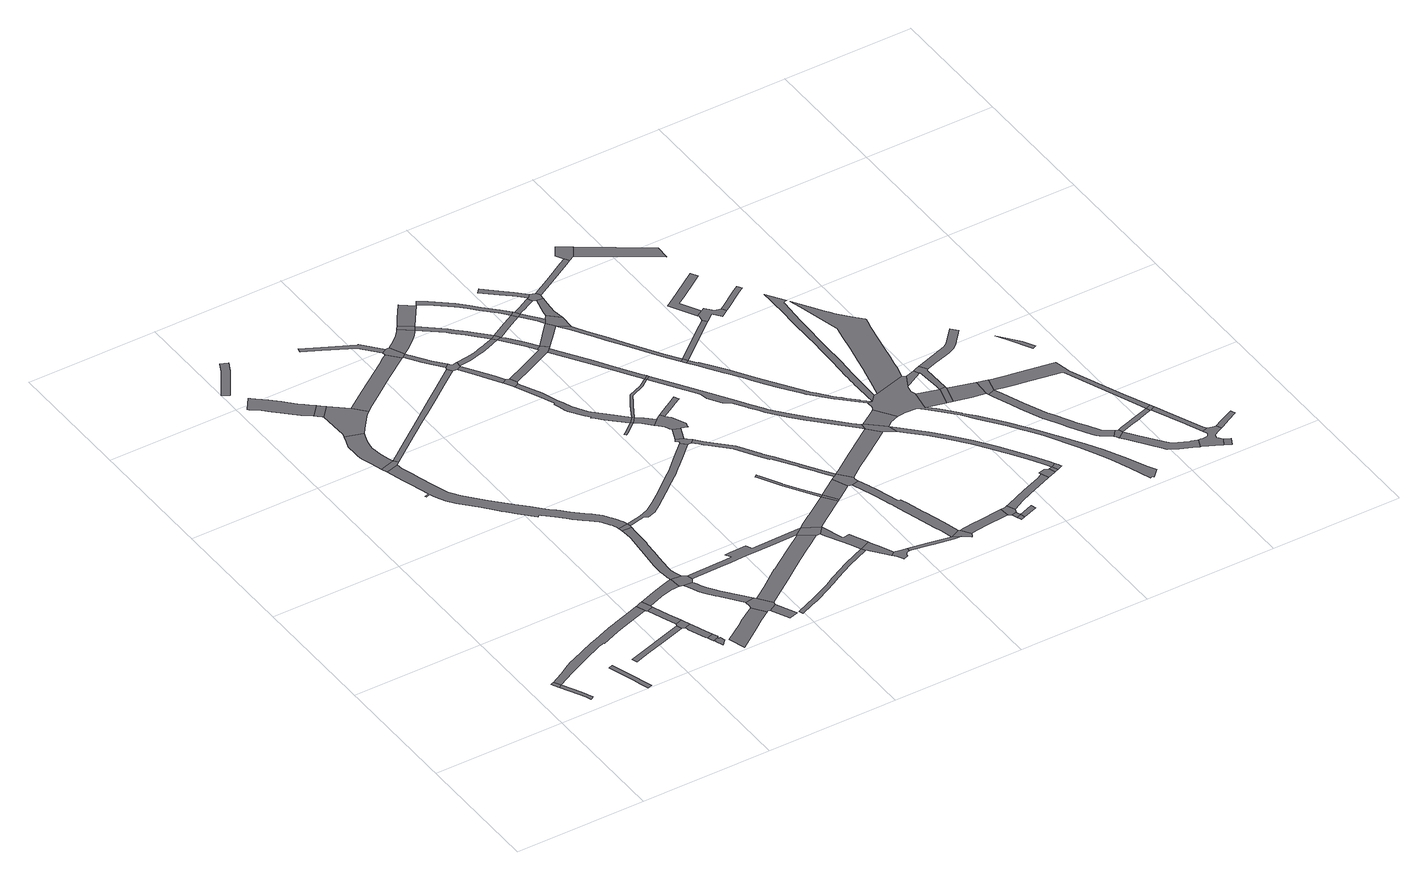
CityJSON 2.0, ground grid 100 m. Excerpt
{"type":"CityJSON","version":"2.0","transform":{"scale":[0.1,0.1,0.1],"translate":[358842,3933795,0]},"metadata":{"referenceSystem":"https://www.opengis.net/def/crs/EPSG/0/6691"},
"CityObjects":{
"road1":{"type":"Road","geometry":[{"type":"MultiSurface","lod":"1","boundaries":[[[0,1,2,3,4]]]}]},
"road2":{"type":"Road","attributes":{"RoadStructureAttribute.sectionType":"1"},"geometry":[{"type":"MultiSurface","lod":"1","boundaries":[[[0,5,6,7,8,9,1]]]}]},
"road3":{"type":"Road","attributes":{"RoadStructureAttribute.sectionType":"1"},"geometry":[{"type":"MultiSurface","lod":"1","boundaries":[[[10,11,12,13,14,15,16,17]]]}]},
"road4":{"type":"Road","attributes":{"RoadStructureAttribute.sectionType":"1"},"geometry":[{"type":"MultiSurface","lod":"1","boundaries":[[[1,18,19,20,21,22,23,24,25,26,27,28,29,30,31,32,33,34,35,36,37,38,39,40,41,2]]]}]},
"road5":{"type":"Road","attributes":{"RoadStructureAttribute.sectionType":"1"},"geometry":[{"type":"MultiSurface","lod":"1","boundaries":[[[42,43,44,45,46,47]]]}]},
"road6":{"type":"Road","geometry":[{"type":"MultiSurface","lod":"1","boundaries":[[[48,49,50,51,52,53,54,29,28]]]}]},
"road7":{"type":"Road","attributes":{"RoadStructureAttribute.sectionType":"1"},"geometry":[{"type":"MultiSurface","lod":"1","boundaries":[[[49,55,56,57,58,59,50]]]}]},
"road8":{"type":"Road","geometry":[{"type":"MultiSurface","lod":"1","boundaries":[[[57,56,42,47,60,61]]]}]},
"road9":{"type":"Road","attributes":{"RoadStructureAttribute.sectionType":"1"},"geometry":[{"type":"MultiSurface","lod":"1","boundaries":[[[62,63,64,65,61,60,66,67,68,69,70]]]}]},
"road10":{"type":"Road","attributes":{"RoadStructureAttribute.sectionType":"1"},"geometry":[{"type":"MultiSurface","lod":"1","boundaries":[[[71,72,73,74,75,76,77,78]]]}]},
"road11":{"type":"Road","geometry":[{"type":"MultiSurface","lod":"1","boundaries":[[[79,80,81,82,83,84,85,62,70]]]}]},
"road12":{"type":"Road","attributes":{"RoadStructureAttribute.sectionType":"1"},"geometry":[{"type":"MultiSurface","lod":"1","boundaries":[[[86,87,83,82,88,89,90,91]]]}]},
"road13":{"type":"Road","geometry":[{"type":"MultiSurface","lod":"1","boundaries":[[[92,93,94,95,96]]]}]},
"road14":{"type":"Road","geometry":[{"type":"MultiSurface","lod":"1","boundaries":[[[97,98,99,100,101,102,103,104,105,106,107,108,109,110,111,112,113,114,115,116,117]]]}]},
"road15":{"type":"Road","attributes":{"RoadStructureAttribute.sectionType":"1"},"geometry":[{"type":"MultiSurface","lod":"1","boundaries":[[[118,119,120,121,122,123,124,125,126,127,128,129,130,131,94,93]]]}]},
"road16":{"type":"Road","attributes":{"RoadStructureAttribute.sectionType":"1"},"geometry":[{"type":"MultiSurface","lod":"1","boundaries":[[[132,133,134,135,136,137,138,52,51,139,140,141,142,143,144]]]}]},
"road17":{"type":"Road","attributes":{"RoadStructureAttribute.sectionType":"1"},"geometry":[{"type":"MultiSurface","lod":"1","boundaries":[[[145,117,116,146,147,148,149]]]}]},
"road18":{"type":"Road","geometry":[{"type":"MultiSurface","lod":"1","boundaries":[[[148,150,151,125,124,152,153,154,155,156,157,158,149]]]}]},
"road19":{"type":"Road","attributes":{"function":"3","RoadStructureAttribute.sectionType":"1"},"geometry":[{"type":"MultiSurface","lod":"1","boundaries":[[[159,160,161,162,163,164,165,166,167,168,169,170]]]}]},
"road20":{"type":"Road","attributes":{"RoadStructureAttribute.sectionType":"1"},"geometry":[{"type":"MultiSurface","lod":"1","boundaries":[[[95,171,172,173,174,175,176,177,178,179,180,181,182,183,184,185,186,187,188,189,190,191,192,193,194,195,196,197,198,199,200,201,202,203,204,205,206,207,208,209,210,211,212,213,214,215,216,217,218,219,220,221,222,223,224,225,226,227,228,229,230,231,232,233,234,235,236,237,238,239,240,241,96]]]}]},
"road21":{"type":"Road","geometry":[{"type":"MultiSurface","lod":"1","boundaries":[[[143,242,243,244,245,246,144]]]}]},
"road22":{"type":"Road","attributes":{"RoadStructureAttribute.sectionType":"1"},"geometry":[{"type":"MultiSurface","lod":"1","boundaries":[[[247,248,249,250,251,252,253,254,255,256,243,242,257,258,259,260,261,262,263,264,265,266,267]]]}]},
"road23":{"type":"Road","attributes":{"RoadStructureAttribute.sectionType":"1"},"geometry":[{"type":"MultiSurface","lod":"1","boundaries":[[[268,269,270,271,272,273,274,144,246,275,276,277,278,279,280,281,282,283,284]]]}]},
"road24":{"type":"Road","geometry":[{"type":"MultiSurface","lod":"1","boundaries":[[[266,285,163,162,286,287,288,289,290,267]]]}]},
"road25":{"type":"Road","geometry":[{"type":"MultiSurface","lod":"1","boundaries":[[[291,292,208,207,268,284]]]}]},
"road26":{"type":"Road","attributes":{"RoadStructureAttribute.sectionType":"1"},"geometry":[{"type":"MultiSurface","lod":"1","boundaries":[[[293,294,295,288,287]]]}]},
"road27":{"type":"Road","attributes":{"RoadStructureAttribute.sectionType":"1"},"geometry":[{"type":"MultiSurface","lod":"1","boundaries":[[[92,296,297,298,299,300,301,302,303,304,305,306,307,93]]]}]},
"road28":{"type":"Road","attributes":{"RoadStructureAttribute.sectionType":"1"},"geometry":[{"type":"MultiSurface","lod":"1","boundaries":[[[308,309,310,311,312,158,157,313,314,315,316,317,318]]]}]},
"road29":{"type":"Road","attributes":{"RoadStructureAttribute.sectionType":"1"},"geometry":[{"type":"MultiSurface","lod":"1","boundaries":[[[319,320,321,322,323,324,325,326,327,328]]]}]},
"road30":{"type":"Road","attributes":{"RoadStructureAttribute.sectionType":"1"},"geometry":[{"type":"MultiSurface","lod":"1","boundaries":[[[329,330,331,332,333,334,335,336,337,338,339,340,245,244,341,342,343,344,345,346,347,348,349]]]}]},
"road31":{"type":"Road","attributes":{"function":"3","RoadStructureAttribute.sectionType":"1"},"geometry":[{"type":"MultiSurface","lod":"1","boundaries":[[[350,351,352,353,354,355,356,357,290,289,358,359,360,361,362,363,364]]]}]},
"road32":{"type":"Road","geometry":[{"type":"MultiSurface","lod":"1","boundaries":[[[365,366,367,328,327,308,318]]]}]},
"road33":{"type":"Road","attributes":{"RoadStructureAttribute.sectionType":"1"},"geometry":[{"type":"MultiSurface","lod":"1","boundaries":[[[368,369,370,371,372,373,374,375,376,377,378,379,380,381,382,383,384,385,386]]]}]},
"road34":{"type":"Road","attributes":{"RoadStructureAttribute.sectionType":"1"},"geometry":[{"type":"MultiSurface","lod":"1","boundaries":[[[387,388,389,390,391,392,393,394,395,396,397,398,399,400,401,402,403,404,405,406,407,408,409,410,411,412,413,414,415,416,417,418,208,292]]]}]},
"road35":{"type":"Road","attributes":{"RoadStructureAttribute.sectionType":"1"},"geometry":[{"type":"MultiSurface","lod":"1","boundaries":[[[419,420,421,422,423,424,425,426,427,366,365]]]}]},
"road36":{"type":"Road","attributes":{"RoadStructureAttribute.sectionType":"1"},"geometry":[{"type":"MultiSurface","lod":"1","boundaries":[[[428,429,430,431,432,433,434,435,436,437,367,366,438,439,440,441,442,443,444,445,446]]]}]},
"road37":{"type":"Road","geometry":[{"type":"MultiSurface","lod":"1","boundaries":[[[447,448,449,450,451,452,423,422,302,301]]]}]},
"road38":{"type":"Road","attributes":{"RoadStructureAttribute.sectionType":"1"},"geometry":[{"type":"MultiSurface","lod":"1","boundaries":[[[453,454,455,456,457,458,459,460,448,447]]]}]},
"road39":{"type":"Road","geometry":[{"type":"MultiSurface","lod":"1","boundaries":[[[461,462,428,446,463]]]}]},
"road40":{"type":"Road","geometry":[{"type":"MultiSurface","lod":"1","boundaries":[[[464,465,457,456,466,467,468,469]]]}]},
"road41":{"type":"Road","geometry":[{"type":"MultiSurface","lod":"1","boundaries":[[[470,349,348,350,364,471]]]}]},
"road42":{"type":"Road","attributes":{"RoadStructureAttribute.sectionType":"7"},"geometry":[{"type":"MultiSurface","lod":"1","boundaries":[[[472,462,461,473,474,475]]]}]},
"road43":{"type":"Road","attributes":{"RoadStructureAttribute.sectionType":"1"},"geometry":[{"type":"MultiSurface","lod":"1","boundaries":[[[476,477,478,479,480,481,482,483,484,485,486,487,488,489,490,491,492,493,494,495,496,469,468]]]}]},
"road44":{"type":"Road","geometry":[{"type":"MultiSurface","lod":"1","boundaries":[[[497,498,499,500,501,488]]]}]},
"road45":{"type":"Road","attributes":{"RoadStructureAttribute.sectionType":"1"},"geometry":[{"type":"MultiSurface","lod":"1","boundaries":[[[502,503,504,505,506,461,463,507,508,509,510,511,512]]]}]},
"road46":{"type":"Road","attributes":{"RoadStructureAttribute.sectionType":"1"},"geometry":[{"type":"MultiSurface","lod":"1","boundaries":[[[513,514,515,368,516,517,518,519,520,521,522,470,471]]]}]},
"road47":{"type":"Road","attributes":{"RoadStructureAttribute.sectionType":"1"},"geometry":[{"type":"MultiSurface","lod":"1","boundaries":[[[523,524,525,526,527,512,528,529,530,531,532,533,534,535,450,449,536,537,538,539,540,541,542,527,543,544,545,546,547]]]}]},
"road48":{"type":"Road","geometry":[{"type":"MultiSurface","lod":"1","boundaries":[[[548,549,550,551,552,516,368,386]]]}]},
"road49":{"type":"Road","geometry":[{"type":"MultiSurface","lod":"1","boundaries":[[[489,488,501,553]]]}]},
"road50":{"type":"Road","attributes":{"RoadStructureAttribute.sectionType":"1"},"geometry":[{"type":"MultiSurface","lod":"1","boundaries":[[[546,554,555,465,464,556,557,558,559,547]]]}]},
"road51":{"type":"Road","attributes":{"function":"3","RoadStructureAttribute.sectionType":"1"},"geometry":[{"type":"MultiSurface","lod":"1","boundaries":[[[560,561,562,349,470,563,564,565,566]]]}]},
"road52":{"type":"Road","attributes":{"RoadStructureAttribute.sectionType":"1"},"geometry":[{"type":"MultiSurface","lod":"1","boundaries":[[[501,567,568,569,570,553]]]}]},
"road53":{"type":"Road","geometry":[{"type":"MultiSurface","lod":"1","boundaries":[[[571,572,573,574,575,576,577,578,579,580,581,409,408]]]}]},
"road54":{"type":"Road","geometry":[{"type":"MultiSurface","lod":"1","boundaries":[[[549,582,583,584,585,586,587,588,589,590,591,592,593,594,550]]]}]},
"road55":{"type":"Road","geometry":[{"type":"MultiSurface","lod":"1","boundaries":[[[512,527,526,502]]]}]},
"road56":{"type":"Road","attributes":{"RoadStructureAttribute.sectionType":"1"},"geometry":[{"type":"MultiSurface","lod":"1","boundaries":[[[595,576,575,596]]]}]},
"road57":{"type":"Road","geometry":[{"type":"MultiSurface","lod":"1","boundaries":[[[597,598,599,600,601,602,603,604,605,569,568,606,607,608,595,596]]]}]},
"road58":{"type":"Road","attributes":{"RoadStructureAttribute.sectionType":"1"},"geometry":[{"type":"MultiSurface","lod":"1","boundaries":[[[609,610,611,612,613,614,615,616,617,618,619]]]}]},
"road59":{"type":"Road","attributes":{"RoadStructureAttribute.sectionType":"1"},"geometry":[{"type":"MultiSurface","lod":"1","boundaries":[[[620,621,622,623,624,625,626,627,628,629,630,631,632,633,634,635,636,637,638]]]}]},
"road60":{"type":"Road","attributes":{"RoadStructureAttribute.sectionType":"1"},"geometry":[{"type":"MultiSurface","lod":"1","boundaries":[[[553,639,640,641,642,643,644,645,646,647,648,649,489]]]}]},
"road61":{"type":"Road","geometry":[{"type":"MultiSurface","lod":"1","boundaries":[[[609,619,566,565,650]]]}]},
"road62":{"type":"Road","attributes":{"RoadStructureAttribute.sectionType":"7"},"geometry":[{"type":"MultiSurface","lod":"1","boundaries":[[[526,651,652,638,653,502]]]}]},
"road63":{"type":"Road","attributes":{"RoadStructureAttribute.sectionType":"1"},"geometry":[{"type":"MultiSurface","lod":"1","boundaries":[[[654,655,656,657,658,659,660,661,662,663,664,665,666,572,571,667,668,669,670,671,672,673,674,675,676,677,678,679,680,681]]]}]},
"road64":{"type":"Road","attributes":{"RoadStructureAttribute.sectionType":"1"},"geometry":[{"type":"MultiSurface","lod":"1","boundaries":[[[682,683,684,685,686,687,605,604]]]}]},
"road65":{"type":"Road","attributes":{"RoadStructureAttribute.sectionType":"1"},"geometry":[{"type":"MultiSurface","lod":"1","boundaries":[[[688,689,690,593,592,691,692,693,694,695]]]}]},
"road66":{"type":"Road","attributes":{"function":"3","RoadStructureAttribute.sectionType":"1"},"geometry":[{"type":"MultiSurface","lod":"1","boundaries":[[[696,697,698,609,650]]]}]},
"road67":{"type":"Road","attributes":{"RoadStructureAttribute.sectionType":"1"},"geometry":[{"type":"MultiSurface","lod":"1","boundaries":[[[699,700,701,702,703,558,557,704,705,706,707,708,645]]]}]},
"road68":{"type":"Road","geometry":[{"type":"MultiSurface","lod":"1","boundaries":[[[709,710,711,712,713,547,559,714,715,716,717]]]}]},
"road69":{"type":"Road","geometry":[{"type":"MultiSurface","lod":"1","boundaries":[[[638,652,718,719,620]]]}]},
"road70":{"type":"Road","attributes":{"RoadStructureAttribute.sectionType":"1"},"geometry":[{"type":"MultiSurface","lod":"1","boundaries":[[[720,721,718,652,722,723,724,709,725]]]}]},
"road71":{"type":"Road","geometry":[{"type":"MultiSurface","lod":"1","boundaries":[[[645,644,726,699]]]}]},
"road72":{"type":"Road","geometry":[{"type":"MultiSurface","lod":"1","boundaries":[[[698,697,727,728,729,730,654,681]]]}]},
"road73":{"type":"Road","attributes":{"RoadStructureAttribute.sectionType":"1"},"geometry":[{"type":"MultiSurface","lod":"1","boundaries":[[[731,732,733,719,718,734,735,736,737]]]}]},
"road74":{"type":"Road","attributes":{"RoadStructureAttribute.sectionType":"1"},"geometry":[{"type":"MultiSurface","lod":"1","boundaries":[[[738,739,740,741,742,743,744,745,746,747,748,728,727,749,750,751,752,753,754,755,756,757,688,758]]]}]},
"road75":{"type":"Road","geometry":[{"type":"MultiSurface","lod":"1","boundaries":[[[709,717,759,760,761,762,725]]]}]},
"road76":{"type":"Road","attributes":{"RoadStructureAttribute.sectionType":"1"},"geometry":[{"type":"MultiSurface","lod":"1","boundaries":[[[763,764,765,766,767,768,769,770,771,772]]]}]},
"road77":{"type":"Road","geometry":[{"type":"MultiSurface","lod":"1","boundaries":[[[773,774,775,776,758,688,695,777]]]}]},
"road78":{"type":"Road","attributes":{"RoadStructureAttribute.sectionType":"1"},"geometry":[{"type":"MultiSurface","lod":"1","boundaries":[[[778,761,760,779,780,781,782,783]]]}]},
"road79":{"type":"Road","attributes":{"RoadStructureAttribute.sectionType":"1"},"geometry":[{"type":"MultiSurface","lod":"1","boundaries":[[[784,785,786,787,788,789,790,791,792,793,794,795,796,797,759,717]]]}]},
"road80":{"type":"Road","geometry":[{"type":"MultiSurface","lod":"1","boundaries":[[[782,798,799,800,763,772,731,737,783]]]}]},
"road81":{"type":"Road","attributes":{"RoadStructureAttribute.sectionType":"1"},"geometry":[{"type":"MultiSurface","lod":"1","boundaries":[[[801,802,803,804,805,806,807,808,809,810,811,812,813,814,815,816,817,818,819,820,821,822,823,824,825,826,827,828,829,830,831,832,726,644]]]}]},
"road82":{"type":"Road","attributes":{"RoadStructureAttribute.sectionType":"1"},"geometry":[{"type":"MultiSurface","lod":"1","boundaries":[[[833,834,835,836,837,838,839,840,841,842,843,776,775]]]}]},
"road83":{"type":"Road","geometry":[{"type":"MultiSurface","lod":"1","boundaries":[[[844,845,792,791]]]}]},
"road84":{"type":"Road","attributes":{"function":"3","RoadStructureAttribute.sectionType":"1"},"geometry":[{"type":"MultiSurface","lod":"1","boundaries":[[[730,846,847,848,849,850,818,851,852,853,854,855,654]]]}]},
"road85":{"type":"Road","attributes":{"RoadStructureAttribute.sectionType":"1"},"geometry":[{"type":"MultiSurface","lod":"1","boundaries":[[[856,857,800,799,858,859,860,861]]]}]},
"road86":{"type":"Road","attributes":{"RoadStructureAttribute.sectionType":"1"},"geometry":[{"type":"MultiSurface","lod":"1","boundaries":[[[862,863,864,865]]]}]},
"road87":{"type":"Road","geometry":[{"type":"MultiSurface","lod":"1","boundaries":[[[864,863,866,867]]]}]},
"road88":{"type":"Road","geometry":[{"type":"MultiSurface","lod":"1","boundaries":[[[868,869,870,871,837,836,862,865]]]}]},
"road89":{"type":"Road","attributes":{"RoadStructureAttribute.sectionType":"1"},"geometry":[{"type":"MultiSurface","lod":"1","boundaries":[[[872,873,792,845,874,875,876]]]}]},
"road90":{"type":"Road","attributes":{"RoadStructureAttribute.sectionType":"1"},"geometry":[{"type":"MultiSurface","lod":"1","boundaries":[[[877,878,879,880,881,882,883,884,885,886,887,888,889,890,891,892,893,894,895,896,845,844,897,898,899,900,901,902,903,904,905,906,907,908,909,910,911,912,913,914,915]]]}]},
"road91":{"type":"Road","geometry":[{"type":"MultiSurface","lod":"1","boundaries":[[[916,917,864,867]]]}]},
"road92":{"type":"Road","geometry":[{"type":"MultiSurface","lod":"1","boundaries":[[[918,819,818,850,919,920]]]}]},
"road93":{"type":"Road","geometry":[{"type":"MultiSurface","lod":"1","boundaries":[[[921,922,923,924,918,920]]]}]},
"road94":{"type":"Road","geometry":[{"type":"MultiSurface","lod":"1","boundaries":[[[925,861,860,926,927,928,929]]]}]},
"road95":{"type":"Road","attributes":{"RoadStructureAttribute.sectionType":"1"},"geometry":[{"type":"MultiSurface","lod":"1","boundaries":[[[930,931,932,933,869,868,934,935,936,937]]]}]},
"road96":{"type":"Road","attributes":{"RoadStructureAttribute.sectionType":"1"}},
"road97":{"type":"Road","geometry":[{"type":"MultiSurface","lod":"1","boundaries":[[[938,939,940,941,942,943,944,945,946,872,876]]]}]},
"road98":{"type":"Road","attributes":{"RoadStructureAttribute.sectionType":"1"},"geometry":[{"type":"MultiSurface","lod":"1","boundaries":[[[947,948,949,950,951,952,953,954,945,944]]]}]},
"road99":{"type":"Road","attributes":{"RoadStructureAttribute.sectionType":"1"},"geometry":[{"type":"MultiSurface","lod":"1","boundaries":[[[919,955,956,957,958,959,960,961,962,963,964,965,966,967,968,969,970,971,972,973,974,975,976,977,978,920]]]}]},
"road100":{"type":"Road","attributes":{"RoadStructureAttribute.sectionType":"1"},"geometry":[{"type":"MultiSurface","lod":"1","boundaries":[[[927,979,980,928]]]}]},
"road101":{"type":"Road","attributes":{"RoadStructureAttribute.sectionType":"1"},"geometry":[{"type":"MultiSurface","lod":"1","boundaries":[[[981,982,983,984,985,930,937]]]}]},
"road102":{"type":"Road","attributes":{"RoadStructureAttribute.sectionType":"1"},"geometry":[{"type":"MultiSurface","lod":"1","boundaries":[[[967,983,982,986,987]]]}]},
"road103":{"type":"Road","attributes":{"RoadStructureAttribute.sectionType":"1"},"geometry":[{"type":"MultiSurface","lod":"1","boundaries":[[[988,989,990,991,992,993,941,940]]]}]},
"road104":{"type":"Road","attributes":{"RoadStructureAttribute.sectionType":"1"},"geometry":[{"type":"MultiSurface","lod":"1","boundaries":[[[994,995,996,997,998,999,1000,1001,1002,1003,1004,1005,1006,1007,1008,1009,1010,1011,1012,1013,1014,1015,1016,1017,1018,1019,1020,1021,1022,1023,1024,1025,1026,1027,1028]]]}]},
"road105":{"type":"Road","geometry":[{"type":"MultiSurface","lod":"1","boundaries":[[[1029,1030,1031,1032,968,967,987]]]}]},
"road106":{"type":"Road","attributes":{"RoadStructureAttribute.sectionType":"1"},"geometry":[{"type":"MultiSurface","lod":"1","boundaries":[[[1033,1034,1035,1036,1037,1038,1039,1040]]]}]},
"road107":{"type":"Road","attributes":{"RoadStructureAttribute.sectionType":"1"},"geometry":[{"type":"MultiSurface","lod":"1","boundaries":[[[1041,994,1028,877,915,1042,1043,1044,923,922,1045,1046,1047,1048,1049,1050,1051,1052,1053,1054,1055,1056,1057,1058,1059,1060,1061,1062,1063,1064,1065,1066,1067,1068,1069,1070,1071,1072,1073,1074,1075,1076,1077,1078,1079,1080,1081,1082,1083,1084,1085,1086,1035,1034,1087,1088,1089,1090,1091]]]}]},
"road108":{"type":"Road","geometry":[{"type":"MultiSurface","lod":"1","boundaries":[[[1089,1092,1093,1094,1095,1090]]]}]},
"road109":{"type":"Road","geometry":[{"type":"MultiSurface","lod":"1","boundaries":[[[1096,1097,1098,1099,1040,1039]]]}]},
"road110":{"type":"Road","attributes":{"RoadStructureAttribute.sectionType":"1"},"geometry":[{"type":"MultiSurface","lod":"1","boundaries":[[[1100,1101,1102,1103,1104,1105,1106,1107,1108,1109,1110,1111,1112,1113,1114,1115,1116,1117,1118,1119,1120,1121,1122,1123,1124,1125,1126,1127,1128,1129,1041,1091]]]}]},
"road111":{"type":"Road","attributes":{"RoadStructureAttribute.sectionType":"1"},"geometry":[{"type":"MultiSurface","lod":"1","boundaries":[[[1099,1130,1131,1132,1133,1094,1093,1134,1135,1136,1137,1040]]]}]},
"road112":{"type":"Road","attributes":{"function":"3","RoadStructureAttribute.sectionType":"1"},"geometry":[{"type":"MultiSurface","lod":"1","boundaries":[[[1138,1097,1096,1139,1140,1141]]]}]},
"road113":{"type":"Road","geometry":[{"type":"MultiSurface","lod":"1","boundaries":[[[1140,1142,1143,1144,1141]]]}]},
"road114":{"type":"Road","attributes":{"RoadStructureAttribute.sectionType":"1"},"geometry":[{"type":"MultiSurface","lod":"1","boundaries":[[[1145,1146,1147,1148,1149,1150,1151,1152,1153,1154,1155,1156,1157,1158,1159,1160,1161,1162,1163,1132,1131]]]}]},
"road115":{"type":"Road","geometry":[{"type":"MultiSurface","lod":"1","boundaries":[[[1164,1165,1166,1167,1168,1169,1170]]]}]},
"road116":{"type":"Road","attributes":{"RoadStructureAttribute.sectionType":"1"},"geometry":[{"type":"MultiSurface","lod":"1","boundaries":[[[1171,1172,1173,1174,1175,1176,1177,1178,1179,1144,1143,1142,1180,1181,1182,1183,1184,1185,1186,1187,1188,1189,1164,1170,1190,1191,1192,1193,1194,1195,1196,1197,1143,1198,1199,1200,1201,1202,1203,1204,1205,1206,1207]]]}]},
"road117":{"type":"Road","attributes":{"RoadStructureAttribute.sectionType":"1"},"geometry":[{"type":"MultiSurface","lod":"1","boundaries":[[[1166,1208,1209,1210,1211,1212,1213,1214,1215,1216,1217,1218,1219,1220,1221,1222,1223,1224,1167]]]}]},
"road118":{"type":"Road","geometry":[{"type":"MultiSurface","lod":"1","boundaries":[[[1225,1226,1227,1228,1229,1206,1230,1231,1232,1233,1168,1167]]]}]},
"road119":{"type":"Road","attributes":{"RoadStructureAttribute.sectionType":"1"},"geometry":[{"type":"MultiSurface","lod":"1","boundaries":[[[1234,1235,1236,1237,1238]]]}]},
"road120":{"type":"Road","geometry":[{"type":"MultiSurface","lod":"1","boundaries":[[[1239,1207,1206,1229,1240]]]}]},
"road121":{"type":"Road","geometry":[{"type":"MultiSurface","lod":"1","boundaries":[[[1241,1242,1243,1244,1245,1246,1247,1248,1216,1215,1249,1250,1251,1252,1253,1254,1255,1256,1257,1258,1259,1260,1261,1262,1263,1264,1265]]]}]},
"road122":{"type":"Road","attributes":{"RoadStructureAttribute.sectionType":"1"},"geometry":[{"type":"MultiSurface","lod":"1","boundaries":[[[1266,1267,1268,1241,1265,1269,1270,1271,1239,1240]]]}]},
"road123":{"type":"Road","attributes":{"RoadStructureAttribute.sectionType":"1"},"geometry":[{"type":"MultiSurface","lod":"1","boundaries":[[[1272,1256,1255,1273]]]}]},
"road124":{"type":"Road","attributes":{"RoadStructureAttribute.sectionType":"1"},"geometry":[{"type":"MultiSurface","lod":"1","boundaries":[[[1260,1274,1275,1276,1277,1278,1279,1261]]]}]}
},
"vertices":[
[195,330,0],[219,344,0],[193,398,0],[182,393,0],[167,385,0],
[265,195,0],[288,146,0],[306,108,0],[330,124,0],[289,209,0],
[700,85,0],[683,141,0],[619,336,0],[586,325,0],[650,130,0],[669,68,0],[689,3,0],[722,13,0],
[353,416,0],[421,448,0],[506,487,0],[656,555,0],[691,567,0],[703,572,0],[705,565,0],[844,618,0],[902,640,0],[1118,712,0],[1122,714,0],[1096,782,0],[1039,763,0],[888,712,0],[877,708,0],[818,686,0],[770,668,0],[679,633,0],[633,614,0],[444,533,0],[406,517,0],[366,496,0],[290,448,0],[231,418,0],
[1209,458,0],[766,317,0],[778,279,0],[896,316,0],[1046,364,0],[1224,421,0],
[1127,706,0],[1133,699,0],[1184,718,0],[1182,736,0],[1156,804,0],[1136,797,0],[1111,787,0],
[1175,591,0],[1219,478,0],[1269,498,0],[1231,594,0],[1208,655,0],
[1245,410,0],[1295,430,0],
[1362,258,0],[1341,311,0],[1302,412,0],[1300,417,0],[1252,392,0],[1253,390,0],[1283,313,0],[1307,253,0],[1313,239,0],
[177,4476,0],[142,4403,0],[91,4323,0],[1,4184,0],[52,4151,0],[143,4292,0],[195,4373,0],[232,4450,0],
[1325,206,0],[1326,206,0],[1332,191,0],[1337,194,0],[1371,207,0],[1369,210,0],[1379,214,0],
[1385,197,0],[1375,194,0],[1343,182,0],[1336,179,0],[1360,120,0],[1399,161,0],
[608,2942,0],[584,2974,0],[470,2940,0],[485,2893,0],[581,2922,0],
[435,3783,0],[432,3786,0],[414,3802,0],[378,3836,0],[331,3884,0],[302,3914,0],[280,3935,0],[239,3975,0],[206,4005,0],[172,4033,0],[146,4053,0],[136,4060,0],[65,3963,0],[76,3955,0],[111,3928,0],[141,3902,0],[189,3856,0],[193,3852,0],[334,3718,0],[399,3664,0],[474,3750,0],
[571,3008,0],[550,3075,0],[540,3167,0],[540,3168,0],[549,3223,0],[555,3255,0],[581,3324,0],[449,3367,0],[433,3318,0],[415,3262,0],[413,3170,0],[415,3148,0],[420,3105,0],[443,3030,0],
[1438,900,0],[1410,892,0],[1386,885,0],[1370,880,0],[1366,879,0],[1273,849,0],[1180,813,0],[1298,780,0],[1388,803,0],[1418,805,0],[1433,806,0],[1454,807,0],[1447,902,0],
[515,3715,0],[419,3646,0],[445,3624,0],[450,3620,0],[525,3707,0],
[456,3443,0],[458,3394,0],[634,3393,0],[689,3464,0],[692,3467,0],[708,3482,0],[724,3497,0],[736,3508,0],[653,3597,0],
[1542,75,0],[1638,146,0],[1714,202,0],[1798,260,0],[1729,357,0],[1653,307,0],[1615,280,0],[1594,266,0],[1581,257,0],[1580,256,0],[1425,150,0],[1465,18,0],
[524,2763,0],[546,2690,0],[590,2548,0],[557,2538,0],[560,2527,0],[585,2535,0],[593,2537,0],[603,2504,0],[623,2459,0],[645,2420,0],[691,2363,0],[808,2233,0],[865,2162,0],[878,2149,0],[898,2127,0],[919,2104,0],[974,2045,0],[1068,1943,0],[1086,1956,0],[1094,1946,0],[1119,1921,0],[1163,1881,0],[1219,1825,0],[1247,1798,0],[1300,1752,0],[1336,1721,0],[1383,1675,0],[1395,1660,0],[1406,1644,0],[1414,1631,0],[1420,1621,0],[1426,1611,0],[1435,1596,0],[1442,1580,0],[1447,1569,0],[1450,1559,0],[1453,1548,0],[1526,1558,0],[1520,1579,0],[1515,1595,0],[1508,1611,0],[1499,1629,0],[1490,1647,0],[1482,1659,0],[1475,1670,0],[1466,1684,0],[1453,1703,0],[1451,1705,0],[1438,1723,0],[1385,1775,0],[1372,1786,0],[1297,1851,0],[1289,1860,0],[1230,1920,0],[1210,1941,0],[1172,1976,0],[1139,2009,0],[1082,2067,0],[1026,2125,0],[1026,2126,0],[977,2177,0],[931,2225,0],[869,2290,0],[757,2418,0],[718,2476,0],[706,2497,0],[664,2619,0],[634,2723,0],[625,2754,0],[616,2783,0],[588,2875,0],
[1483,804,0],[1552,797,0],[1570,828,0],[1561,874,0],[1527,891,0],
[1676,595,0],[1656,620,0],[1632,653,0],[1607,688,0],[1594,708,0],[1587,719,0],[1582,730,0],[1577,741,0],[1567,763,0],[1557,785,0],[1488,793,0],[1492,783,0],[1517,727,0],[1533,694,0],[1552,664,0],[1569,639,0],[1604,590,0],[1607,586,0],[1618,571,0],[1732,423,0],[1803,432,0],
[1460,1515,0],[1463,1466,0],[1463,1418,0],[1435,1084,0],[1433,1005,0],[1435,971,0],[1441,932,0],[1523,901,0],[1514,934,0],[1501,983,0],[1499,1014,0],[1508,1140,0],[1514,1210,0],[1521,1296,0],[1524,1323,0],[1530,1470,0],[1531,1508,0],
[1735,370,0],[1809,268,0],[1825,263,0],[1888,299,0],[1892,322,0],[1817,419,0],
[1531,1510,0],[1532,1533,0],
[1892,120,0],[1960,142,0],[1949,166,0],
[781,3073,0],[982,3225,0],[1048,3274,0],[1185,3378,0],[1302,3466,0],[1441,3571,0],[1417,3604,0],[1230,3462,0],[1161,3410,0],[1027,3309,0],[958,3257,0],[757,3105,0],
[1155,3957,0],[1121,3932,0],[1072,3897,0],[990,3838,0],[819,3715,0],[740,3512,0],[759,3529,0],[858,3601,0],[870,3609,0],[1039,3730,0],[1235,3870,0],
[1064,4149,0],[1060,4144,0],[842,4256,0],[703,4327,0],[700,4299,0],[697,4292,0],[827,4225,0],[1038,4116,0],[1154,3987,0],[1188,4009,0],
[2378,893,0],[2244,890,0],[2085,888,0],[2063,932,0],[2052,932,0],[2012,930,0],[1936,928,0],[1896,927,0],[1919,883,0],[1877,882,0],[1797,879,0],[1579,874,0],[1586,828,0],[1796,834,0],[1887,837,0],[1975,839,0],[2051,841,0],[2085,842,0],[2249,845,0],[2408,847,0],[2477,897,0],
[2411,842,0],[2291,757,0],[2263,737,0],[2086,615,0],[2084,618,0],[2063,602,0],[1927,497,0],[1847,440,0],[2002,402,0],[2106,478,0],[2176,529,0],[2280,604,0],[2387,682,0],[2422,706,0],[2517,772,0],
[1240,3874,0],[1270,3896,0],[1218,4005,0],
[2692,488,0],[2619,456,0],[2521,412,0],[2378,339,0],[2360,329,0],[2289,290,0],[2255,271,0],[2253,270,0],[2134,214,0],[2075,189,0],[1979,149,0],[1992,117,0],[2090,158,0],[2148,183,0],[2269,240,0],[2375,298,0],[2393,308,0],[2536,381,0],[2706,457,0],
[1546,1535,0],[1596,1545,0],[1603,1547,0],[1650,1557,0],[1663,1560,0],[1669,1556,0],[1683,1546,0],[1689,1543,0],[1734,1560,0],[1748,1565,0],[1822,1617,0],[1865,1652,0],[1890,1672,0],[1897,1678,0],[1922,1698,0],[2014,1771,0],[2063,1810,0],[2076,1821,0],[2129,1870,0],[2140,1880,0],[2216,1951,0],[2328,2056,0],[2290,2096,0],[2180,1991,0],[2064,1882,0],[2042,1862,0],[1890,1739,0],[1854,1710,0],[1792,1661,0],[1722,1614,0],[1644,1583,0],[1608,1576,0],
[1244,3868,0],[1321,3756,0],[1358,3707,0],[1420,3624,0],[1451,3649,0],[1390,3724,0],[1388,3726,0],[1293,3860,0],[1281,3877,0],
[1368,4143,0],[1357,4128,0],[1343,4112,0],[1328,4095,0],[1324,4090,0],[1313,4080,0],[1299,4067,0],[1284,4054,0],[1270,4043,0],[1242,4023,0],[1313,3926,0],[1345,3949,0],[1361,3962,0],[1380,3978,0],[1399,3995,0],[1416,4012,0],[1435,4034,0],[1451,4053,0],[1464,4070,0],
[1473,3566,0],[1509,3582,0],[1511,3589,0],[1513,3631,0],[1478,3624,0],[1467,3629,0],
[1521,3489,0],[1528,3479,0],[1614,3345,0],[1651,3279,0],[1686,3299,0],[1685,3302,0],[1646,3371,0],[1574,3482,0],
[1488,4106,0],[1390,4175,0],[1466,4073,0],
[1737,3237,0],[1714,3290,0],[1663,3258,0],[1685,3218,0],[1694,3199,0],[1731,3217,0],
[2598,830,0],[2548,771,0],
[1433,4237,0],[1534,4171,0],[1614,4286,0],[1519,4360,0],
[1776,3029,0],[1822,2915,0],[1824,2909,0],[1813,2901,0],[1823,2867,0],[1841,2806,0],[1849,2789,0],[1920,2683,0],[1949,2655,0],[1941,2648,0],[1951,2638,0],[2005,2581,0],[2132,2457,0],[2172,2503,0],[2048,2626,0],[1976,2700,0],[1960,2717,0],[1897,2820,0],[1871,2886,0],[1855,2925,0],[1813,3047,0],
[2045,2387,0],[2030,2376,0],[2044,2363,0],[2058,2374,0],[2148,2446,0],
[1879,3738,0],[1780,3844,0],[1751,3874,0],[1685,3937,0],[1656,3966,0],[1590,3968,0],[1629,3936,0],[1654,3912,0],[1722,3846,0],[1780,3785,0],[1843,3717,0],
[2572,725,0],[2624,627,0],[2653,568,0],[2771,524,0],[2768,531,0],[2739,596,0],[2710,663,0],[2660,655,0],[2654,661,0],[2653,662,0],
[2025,3548,0],[1982,3606,0],[1929,3676,0],[1908,3697,0],[1870,3686,0],[1831,3713,0],[1780,3694,0],[1763,3688,0],[1735,3678,0],[1709,3669,0],[1660,3653,0],[1657,3653,0],[1595,3643,0],[1601,3598,0],[1619,3603,0],[1651,3610,0],[1685,3620,0],[1718,3629,0],[1746,3639,0],[1780,3652,0],[1898,3651,0],[1946,3586,0],[1993,3524,0],[2040,3456,0],[2074,3480,0],
[2711,460,0],[2826,320,0],[2857,342,0],[2801,458,0],[2785,493,0],
[2187,2492,0],
[2047,3446,0],[1860,3358,0],[1890,3307,0],[2082,3395,0],[2112,3423,0],[2123,3435,0],
[2596,980,0],[2587,974,0],[2515,924,0],[2609,838,0],[2690,896,0],[2841,1004,0],[2771,1103,0],
[2196,2410,0],[2254,2350,0],[2299,2393,0],[2235,2455,0],
[2358,2059,0],[2383,2082,0],[2356,2110,0],[2351,2115,0],[2342,2124,0],[2287,2146,0],[2287,2144,0],[2277,2128,0],[2295,2111,0],[2295,2110,0],[2300,2106,0],
[2826,319,0],[2849,288,0],[2870,248,0],[2873,241,0],[2910,257,0],[2910,264,0],[2913,273,0],[2917,281,0],[2927,290,0],[2936,293,0],[2946,295,0],[2952,325,0],[2903,334,0],
[2328,2247,0],[2383,2225,0],
[2385,2228,0],[2432,2211,0],[2435,2219,0],[2431,2220,0],[2444,2253,0],[2414,2312,0],[2391,2358,0],[2363,2390,0],[2343,2421,0],[2259,2345,0],[2304,2297,0],[2320,2263,0],
[2786,1113,0],[2705,1240,0],[2629,1360,0],[2626,1365,0],[2544,1513,0],[2541,1518,0],[2533,1532,0],[2517,1522,0],[2525,1509,0],[2613,1350,0],[2770,1103,0],
[2119,3883,0],[2060,3949,0],[1968,4042,0],[1915,4102,0],[1848,4166,0],[1846,4168,0],[1778,4227,0],[1704,4286,0],[1643,4328,0],[1622,4298,0],[1683,4257,0],[1755,4199,0],[1824,4140,0],[1831,4133,0],[1889,4077,0],[1941,4017,0],[2034,3925,0],[2061,3894,0],[2091,3860,0],
[2250,2606,0],[2266,2630,0],[2306,2695,0],[2308,2696,0],[2413,2742,0],[2478,2789,0],[2468,2804,0],[2404,2758,0],[2296,2711,0],[2294,2710,0],[2234,2615,0],
[2856,1015,0],
[2004,3752,0],[2121,3820,0],[1970,3790,0],
[2985,1255,0],[2930,1339,0],[2926,1347,0],[2854,1455,0],[2846,1467,0],[2812,1519,0],[2733,1639,0],[2730,1643,0],[2691,1703,0],[2688,1709,0],[2588,1871,0],[2464,1997,0],[2430,2032,0],[2395,2018,0],[2417,1995,0],[2439,1971,0],[2561,1849,0],[2657,1694,0],[2701,1625,0],[2707,1628,0],[2708,1626,0],[2790,1502,0],[2814,1466,0],[2830,1441,0],[2884,1359,0],[2903,1330,0],[2931,1286,0],[2963,1239,0],
[2455,2446,0],[2491,2467,0],[2546,2500,0],[2525,2534,0],[2466,2499,0],[2434,2480,0],
[3268,270,0],[3112,297,0],[3098,299,0],[2967,294,0],[3093,272,0],[3125,267,0],[3269,242,0],[3323,237,0],
[2936,1072,0],[2983,1106,0],[2933,1218,0],
[2500,2825,0],[2480,2856,0],[2366,3031,0],[2286,3154,0],[2131,3393,0],[2084,3392,0],[2224,3181,0],[2254,3135,0],[2336,3012,0],[2425,2872,0],
[2237,3663,0],[2148,3563,0],[2142,3556,0],[2090,3497,0],[2083,3490,0],[2127,3439,0],[2173,3489,0],[2187,3504,0],[2278,3602,0],
[2151,3840,0],[2127,3872,0],
[2235,3732,0],[2202,3774,0],[2134,3802,0],[2176,3749,0],[2206,3711,0],[2258,3697,0],
[2510,2809,0],
[3014,1096,0],[3071,1113,0],[3062,1139,0],[3065,1161,0],
[2277,3948,0],[2219,3918,0],[2191,3904,0],[2170,3849,0],[2213,3870,0],[2230,3879,0],[2295,3911,0],
[3306,433,0],[3260,584,0],[3256,596,0],[3215,735,0],[3199,787,0],[3177,794,0],[3125,968,0],[3104,1026,0],[3102,1032,0],[3100,1036,0],[3081,1087,0],[3046,1005,0],[3067,949,0],[3081,904,0],[3115,788,0],[3119,777,0],[3137,715,0],[3179,573,0],[3229,410,0],[3244,357,0],[3342,306,0],
[2363,3540,0],[2366,3653,0],[2283,3732,0],[2283,3731,0],
[2315,3980,0],[2239,4053,0],[2160,4125,0],[2064,4212,0],[2037,4182,0],[2146,4083,0],[2180,4055,0],[2186,4050,0],[2238,4003,0],[2288,3953,0],
[3388,202,0],[3390,207,0],[3402,229,0],[3355,297,0],[3384,195,0],
[2292,3774,0],[2359,3709,0],[2356,3743,0],[2364,3837,0],[2370,3895,0],[2321,3899,0],
[2291,3582,0],[2341,3508,0],[2394,3423,0],[2429,3370,0],[2479,3291,0],[2543,3190,0],[2695,2945,0],[2773,2829,0],[2798,2846,0],[2720,2961,0],[2587,3175,0],[2568,3206,0],[2505,3307,0],[2420,3440,0],
[2373,3931,0],[2379,3934,0],[2359,3969,0],
[2607,2592,0],[2681,2478,0],[2692,2461,0],[2703,2401,0],[2766,2305,0],[2795,2286,0],[2814,2273,0],[2878,2173,0],[2883,2165,0],[2925,2103,0],[2950,2065,0],[3031,1962,0],[3056,1934,0],[3136,1844,0],[3155,1824,0],[3250,1723,0],[3388,1582,0],[3414,1555,0],[3415,1609,0],[3367,1657,0],[3277,1749,0],[3193,1839,0],[3164,1870,0],[3060,1986,0],[2980,2085,0],[2969,2102,0],[2969,2103,0],[2962,2113,0],[2908,2193,0],[2868,2255,0],[2711,2498,0],[2619,2641,0],
[3446,235,0],[3560,249,0],[3657,259,0],[3709,263,0],[3702,338,0],[3649,333,0],[3552,324,0],[3436,310,0],[3425,308,0],[3408,306,0],[3391,303,0],
[2795,2796,0],[2820,2812,0],
[3128,1207,0],[3161,1232,0],[3251,1295,0],[3432,1421,0],[3493,1464,0],[3398,1544,0],[3290,1468,0],[3209,1411,0],[3180,1390,0],[3017,1276,0],
[2669,4148,0],[2494,4046,0],[2514,4011,0],[2692,4115,0],[2739,4142,0],[2719,4177,0],
[3734,247,0],[3748,209,0],[3786,223,0],[3773,258,0],
[3762,172,0],[3794,184,0],
[3784,286,0],[3756,347,0],[3740,340,0],[3728,339,0],
[3131,3122,0],[3043,3050,0],[2949,2920,0],[3072,3022,0],[3156,3092,0],
[3611,1777,0],[3550,1832,0],[3550,1833,0],[3485,1899,0],[3463,1922,0],[3437,1949,0],[3419,1967,0],[3346,2055,0],[3317,2089,0],[3311,2098,0],[3311,2099,0],[3163,2313,0],[3155,2326,0],[3084,2438,0],[3050,2492,0],[2994,2579,0],[2944,2648,0],[2919,2682,0],[2869,2757,0],[2861,2751,0],[2836,2735,0],[2865,2691,0],[2886,2659,0],[2951,2570,0],[2961,2557,0],[3014,2474,0],[3035,2441,0],[3059,2403,0],[3118,2315,0],[3173,2233,0],[3234,2147,0],[3270,2099,0],[3284,2080,0],[3301,2058,0],[3415,1938,0],[3421,1931,0],[3438,1915,0],[3518,1839,0],[3578,1780,0],
[3908,226,0],[3894,263,0],
[3428,1606,0],[3572,1418,0],[3557,1491,0],
[3598,1521,0],[3665,1548,0],[3566,1699,0],[3527,1673,0],
[2683,4233,0],[2776,4164,0],[2782,4167,0],[2837,4249,0],[2738,4316,0],
[4135,511,0],[4096,490,0],[3945,429,0],[3776,356,0],[3874,335,0],[3964,376,0],[4150,450,0],[4158,453,0],
[3222,3146,0],[3269,3084,0],[3329,3125,0],[3307,3158,0],[3258,3165,0],[3211,3226,0],[3186,3211,0],[3134,3181,0],[3139,3172,0],
[3102,3357,0],[3174,3406,0],[3296,3488,0],[3370,3538,0],[3337,3588,0],[3259,3536,0],[3140,3455,0],[3022,3376,0],
[3625,1366,0],[3721,1270,0],[3760,1225,0],[3819,1155,0],[3919,1037,0],[4007,909,0],[4010,905,0],[4012,901,0],[4067,818,0],[4118,744,0],[4169,659,0],[4216,576,0],[4237,538,0],[4272,558,0],[4251,596,0],[4203,679,0],[4152,765,0],[4101,840,0],[4050,917,0],[4042,928,0],[3951,1062,0],[3838,1195,0],[3778,1266,0],[3751,1297,0],
[3303,3821,0],[3306,3935,0],
[4183,463,0],[4228,481,0],[4209,527,0],[4178,541,0],[4130,526,0],
[4239,486,0],[4255,492,0],
[3353,3141,0],[3490,3235,0],[3543,3271,0],[3521,3304,0],[3466,3267,0],[3331,3174,0],
[3657,1829,0],[3660,1974,0],[3660,1983,0],[3660,2007,0],[3662,2072,0],[3663,2094,0],[3670,2254,0],[3670,2255,0],[3671,2445,0],[3672,2503,0],[3677,2665,0],[3680,2765,0],[3690,2976,0],[3690,2985,0],[3704,2993,0],[3721,2996,0],[3632,3134,0],[3630,3053,0],[3630,3043,0],[3629,3017,0],[3631,2905,0],[3627,2781,0],[3627,2738,0],[3625,2489,0],[3625,2441,0],[3619,2283,0],[3612,2095,0],[3612,2081,0],[3611,2046,0],[3611,2012,0],[3611,1984,0],[3611,1961,0],[3613,1820,0],[3613,1800,0],[3612,1777,0],
[4261,494,0],[4296,512,0],[4291,523,0],[4284,535,0],
[3953,1674,0],[3899,1690,0],[3873,1533,0],[3878,1531,0],[3890,1528,0],[3894,1527,0],[4022,1495,0],[4060,1643,0],
[3685,1828,0],[3578,1774,0],[3578,1727,0],[3575,1712,0],[3718,1555,0],[3723,1556,0],[3822,1551,0],[3861,1514,0],[3877,1497,0],[4028,1336,0],[4101,1234,0],[4220,1078,0],[4298,964,0],[4299,962,0],[4373,848,0],[4434,741,0],[4449,715,0],[4504,614,0],[4557,502,0],[4608,392,0],[4670,239,0],[4726,81,0],[4732,83,0],[4745,86,0],[4752,79,0],[4810,137,0],[4792,166,0],[4777,195,0],[4711,342,0],[4623,509,0],[4560,623,0],[4500,718,0],[4480,749,0],[4443,807,0],[4365,925,0],[4337,969,0],[4327,983,0],[4248,1098,0],[4182,1185,0],[4180,1187,0],[4109,1276,0],[4048,1345,0],[4044,1350,0],[3970,1436,0],[3927,1481,0],[3887,1520,0],[3884,1728,0],[3893,1764,0],[3897,1784,0],[3947,1878,0],[3923,1896,0],
[3921,1797,0],[4038,1862,0],[4022,1904,0],[3982,1888,0],
[4066,1484,0],[4103,1631,0],[4103,1637,0],[4103,1643,0],
[3948,2000,0],[3955,2031,0],[3966,2091,0],[3967,2094,0],[3978,2149,0],[3989,2206,0],[4036,2451,0],[4049,2509,0],[4049,2512,0],[4052,2523,0],[4056,2539,0],[4051,2545,0],[4004,2596,0],[3967,2639,0],[3910,2711,0],[3898,2728,0],[3871,2766,0],[3807,2864,0],[3734,2976,0],[3757,2888,0],[3839,2569,0],[3840,2563,0],[3819,2455,0],[3794,2327,0],[3769,2202,0],[3750,2105,0],[3748,2093,0],[3723,1985,0],[3717,1961,0],[3697,1871,0],
[4100,1860,0],[4110,1868,0],[4075,1923,0],[4050,1915,0],[4040,1863,0],[4045,1865,0],[4046,1865,0],[4058,1678,0],
[4112,1629,0],[4190,1452,0],[4297,1437,0],[4304,1572,0],
[4304,1419,0],[4359,1440,0],[4387,1551,0],
[4120,1873,0],[4195,1896,0],[4209,1900,0],[4323,1935,0],[4372,1957,0],[4413,1990,0],[4431,2012,0],[4491,2084,0],[4491,2085,0],[4509,2107,0],[4466,2150,0],[4410,2086,0],[4410,2085,0],[4391,2064,0],[4367,2036,0],[4349,2020,0],[4328,2011,0],[4166,1955,0],[4159,1952,0],
[4762,584,0],[4773,572,0],[4782,558,0],[4838,597,0],[4826,631,0],[4814,629,0],[4802,638,0],
[5059,941,0],[4893,1342,0],[4870,1441,0],[4865,1463,0],[4851,1466,0],[4554,1518,0],[4506,1527,0],[4434,1539,0],[4425,1542,0],[4318,1381,0],[4371,1239,0],[4395,1174,0],[4468,1008,0],[4476,994,0],[4537,884,0],[4562,839,0],[4649,683,0],[4666,660,0],[4683,645,0],[4726,695,0],[4673,785,0],[4635,842,0],[4608,890,0],[4544,1006,0],[4525,1041,0],[4448,1215,0],[4384,1378,0],[4423,1425,0],[4510,1409,0],[4613,1391,0],[4709,1375,0],[4843,1351,0],[4851,1346,0],[5029,912,0],[5063,825,0],[5103,723,0],[5145,741,0],
[4814,513,0],[4927,362,0],[4963,313,0],[4984,277,0],[5034,251,0],[5053,241,0],[5137,203,0],[5183,184,0],[5212,252,0],[5189,259,0],[5165,267,0],[5159,270,0],[5050,317,0],[5041,321,0],[5010,362,0],[4896,514,0],[4881,536,0],
[4863,606,0],[4946,635,0],[4982,646,0],[5050,668,0],[5114,689,0],[5026,698,0],[4964,678,0],[4934,669,0],[4853,641,0],
[4802,1778,0],[4681,1923,0],[4731,1840,0],[4822,1672,0],[4851,1688,0],
[5157,714,0],[5123,691,0],
[5288,310,0],[5302,275,0],[5287,251,0],[5283,250,0],[5267,249,0],[5250,249,0],[5233,250,0],[5213,252,0],[5191,181,0],[5237,161,0],[5251,155,0],[5268,146,0],[5277,141,0],[5320,118,0],[5327,114,0],[5358,171,0],[5328,208,0],[5337,236,0],[5380,259,0],[5414,276,0],[5394,314,0],[5382,312,0],[5368,314,0],[5352,318,0],[5333,327,0],
[5236,443,0],[5237,440,0],[5240,433,0],[5315,353,0],[5200,617,0],[5165,697,0],
[5406,145,0],[5376,88,0],
[5474,308,0],[5496,320,0],[5574,360,0],[5562,395,0],[5512,370,0],[5449,340,0]
]}
